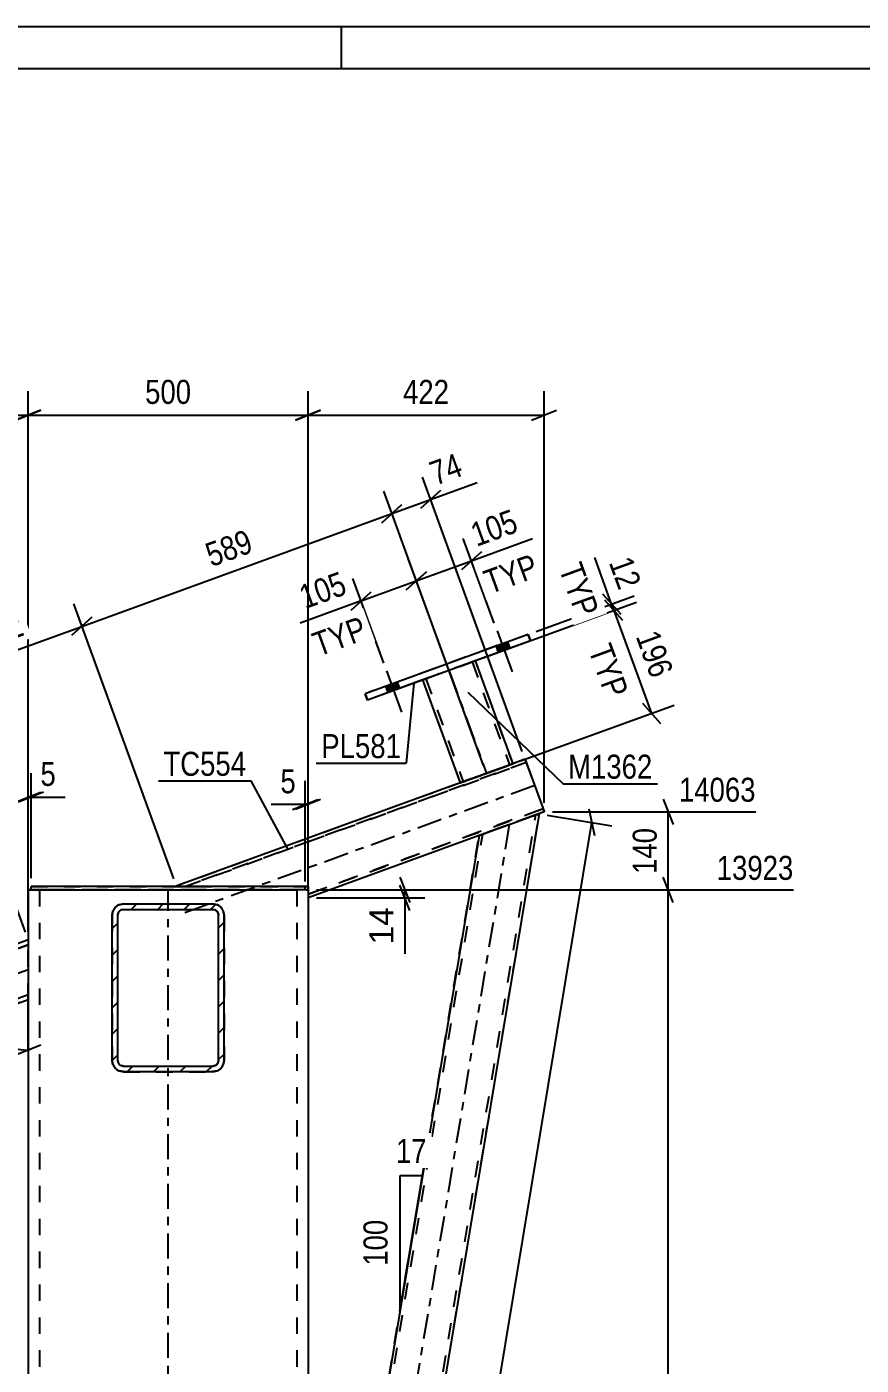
# Model space of a CAD drawing. Header units: millimetres. Extents: x 0 to 841, y 0 to 594.
# Drawn here: x 383.5 to 482.9, y 434.4 to 594 of the extents above; entities that cross this region are included whole.
import ezdxf

# ---------------------------------------------------------------- set-up
doc = ezdxf.new("R2010")
doc.units = ezdxf.units.MM
doc.linetypes.add('DXK_LINE_DOT2', pattern=[3.9198, 1.9599, -1.9599])
doc.linetypes.add('DXK_LINE_DOT3', pattern=[5.9187, 2.979, -0.9799, 0.9799, -0.9799])
doc.styles.add('Arial', font='arial.ttf', dxfattribs={"height": 0.2})
doc.styles.add('Arial Narrow', font='ARIALN.TTF', dxfattribs={"height": 0.2})

# ---------------------------------------------------------------- blocks, each defined once
blk = doc.blocks.new('Unknown-284869603-1134')
at = {"color": 5, "linetype": 'Continuous'}
for p, q in [((841, 594), (0, 594)), ((421, 589), (421, 594)), ((836, 589), (5, 589))]:
    blk.add_line(p, q, dxfattribs=at)
blk = doc.blocks.new('Part-284869603-3518 - 3512')
at = {"color": 7, "linetype": 'DXK_LINE_DOT2'}
for p, q in [((436.34, 518.19), (431.29, 516.36)), ((436.34, 518.19), (431.29, 516.36)), ((431.43, 516.41), (436.19, 518.14)), ((431.43, 516.41), (436.19, 518.14)), ((436.19, 518.14), (436.48, 518.25)), ((436.48, 518.25), (436.19, 518.14)), ((436.34, 518.19), (436.46, 518.24)), ((436.46, 518.24), (436.34, 518.19)), ((436.46, 518.24), (436.54, 518.27)), ((436.54, 518.27), (436.46, 518.24)), ((436.48, 518.25), (436.72, 518.34)), ((436.72, 518.33), (436.48, 518.25)), ((436.54, 518.27), (436.57, 518.28)), ((436.57, 518.28), (436.54, 518.27)), ((436.57, 518.28), (436.57, 518.28)), ((436.57, 518.28), (441.04, 506)), ((436.57, 518.28), (441.04, 506)), ((436.72, 518.34), (436.89, 518.4)), ((436.89, 518.39), (436.72, 518.33)), ((436.89, 518.4), (436.94, 518.42)), ((436.94, 518.42), (436.89, 518.39)), ((436.94, 518.42), (436.94, 518.42)), ((436.94, 518.42), (436.94, 518.41)), ((436.94, 518.42), (441.41, 506.13)), ((430.74, 516.16), (430.68, 516.14)), ((430.68, 516.14), (430.74, 516.16)), ((430.68, 516.14), (430.68, 516.14)), ((430.68, 516.14), (435.15, 503.85)), ((430.68, 516.14), (430.68, 516.13)), ((430.9, 516.22), (430.74, 516.16)), ((430.74, 516.16), (430.9, 516.22)), ((430.9, 516.22), (431.14, 516.31)), ((431.14, 516.3), (430.9, 516.22)), ((431.06, 516.27), (431.08, 516.28)), ((431.08, 516.28), (431.06, 516.27)), ((431.06, 516.27), (431.06, 516.27)), ((431.06, 516.27), (435.53, 503.99)), ((431.06, 516.27), (435.53, 503.99)), ((431.08, 516.28), (431.17, 516.31)), ((431.17, 516.31), (431.08, 516.28)), ((431.43, 516.41), (431.14, 516.3)), ((431.14, 516.31), (431.43, 516.41)), ((431.17, 516.31), (431.29, 516.36)), ((431.29, 516.36), (431.17, 516.31)), ((440.81, 505.91), (435.76, 504.07)), ((440.81, 505.91), (435.76, 504.07)), ((435.9, 504.13), (440.66, 505.86)), ((440.66, 505.86), (440.95, 505.96)), ((440.81, 505.91), (440.93, 505.96)), ((440.93, 505.96), (440.81, 505.91)), ((440.93, 505.96), (441.01, 505.99)), ((441.01, 505.98), (440.93, 505.96)), ((440.95, 505.96), (441.19, 506.05)), ((441.01, 505.99), (441.04, 506)), ((441.04, 506), (441.01, 505.98)), ((441.04, 506), (441.04, 506)), ((441.19, 506.05), (441.36, 506.11)), ((441.36, 506.11), (441.41, 506.13)), ((441.41, 506.13), (441.41, 506.13)), ((435.15, 503.85), (435.21, 503.87)), ((435.15, 503.85), (435.15, 503.85)), ((435.21, 503.87), (435.37, 503.93)), ((435.37, 503.93), (435.61, 504.02)), ((435.53, 503.99), (435.55, 504)), ((435.55, 504), (435.53, 503.99)), ((435.53, 503.99), (435.53, 503.99)), ((435.64, 504.03), (435.55, 504)), ((435.55, 504), (435.61, 504.02)), ((435.61, 504.02), (435.9, 504.13)), ((435.61, 504.02), (435.64, 504.03)), ((435.64, 504.03), (435.76, 504.07)), ((435.76, 504.07), (435.64, 504.03))]:
    blk.add_line(p, q, dxfattribs=at)
at = {"color": 7, "linetype": 'DXK_LINE_DOT3'}
blk.add_line((433.81, 517.28), (438.28, 504.99), dxfattribs=at)
at = {"color": 2, "linetype": 'Continuous'}
for p, q in [((436.94, 518.41), (441.41, 506.13)), ((430.68, 516.13), (435.15, 503.85)), ((435.9, 504.13), (440.66, 505.86)), ((440.95, 505.96), (440.66, 505.86)), ((441.19, 506.05), (440.95, 505.96)), ((441.36, 506.11), (441.19, 506.05)), ((441.41, 506.13), (441.36, 506.11)), ((435.21, 503.87), (435.15, 503.85)), ((435.37, 503.93), (435.21, 503.87)), ((435.61, 504.02), (435.37, 503.93)), ((435.9, 504.13), (435.61, 504.02))]:
    blk.add_line(p, q, dxfattribs=at)
blk = doc.blocks.new('Part-284869603-3651 - 3512')
at = {"color": 7, "linetype": 'DXK_LINE_DOT2'}
for p, q in [((393.79, 488.61), (393.69, 488.1)), ((394.36, 488.1), (394.41, 488.35)), ((394.41, 488.35), (394.41, 488.35)), ((395.03, 489.43), (394.52, 489.33)), ((394.77, 488.71), (395.03, 488.76)), ((395.03, 489.43), (405.69, 489.43)), ((395.03, 489.43), (395.03, 489.43)), ((395.03, 488.76), (395.03, 488.76)), ((395.03, 488.76), (405.69, 488.76)), ((405.69, 489.43), (405.69, 489.43)), ((406.2, 489.33), (405.69, 489.43)), ((405.69, 488.76), (405.69, 488.76)), ((405.69, 488.76), (405.95, 488.71)), ((406.31, 488.35), (406.31, 488.35)), ((406.31, 488.35), (406.36, 488.1)), ((407.03, 488.1), (406.93, 488.61)), ((393.69, 488.1), (393.69, 470.76)), ((394.36, 488.09), (394.36, 488.1)), ((394.36, 470.76), (394.36, 488.1)), ((406.36, 488.09), (406.36, 488.1)), ((406.36, 470.76), (406.36, 488.1)), ((407.03, 488.1), (407.03, 470.76)), ((393.69, 470.76), (393.79, 470.25)), ((394.36, 470.76), (394.36, 470.76)), ((394.41, 470.51), (394.36, 470.76)), ((406.36, 470.76), (406.31, 470.51)), ((406.36, 470.76), (406.36, 470.76)), ((406.93, 470.25), (407.03, 470.76)), ((393.79, 470.25), (393.79, 470.25)), ((394.52, 469.53), (395.03, 469.43)), ((395.03, 470.1), (394.77, 470.15)), ((395.03, 470.09), (395.03, 470.1)), ((395.03, 470.1), (405.69, 470.1)), ((395.03, 469.43), (405.69, 469.43)), ((395.03, 469.43), (395.03, 469.43)), ((405.95, 470.15), (405.69, 470.1)), ((405.69, 470.09), (405.69, 470.1)), ((405.69, 469.43), (406.2, 469.53)), ((405.69, 469.43), (405.69, 469.43)), ((406.93, 470.25), (406.93, 470.25))]:
    blk.add_line(p, q, dxfattribs=at)
at = {"color": 7, "linetype": 'DXK_LINE_DOT3'}
blk.add_line((400.36, 479.43), (400.36, 479.43), dxfattribs=at)
at = {"color": 7, "linetype": 'DXK_LINE_DOT2'}
for centre, radius, start, end in [((395.03, 488.1), 1.33, 112.5, 157.5), ((395.03, 488.1), 0.667, 112.5, 157.5), ((405.69, 488.1), 0.667, 22.5, 67.5), ((405.69, 488.1), 1.33, 22.5, 67.5), ((395.03, 470.76), 1.33, 202.5, 247.5), ((395.03, 470.76), 0.667, 202.5, 247.5), ((405.69, 470.76), 0.667, 292.5, 337.5), ((405.69, 470.76), 1.33, 292.5, 337.5)]:
    blk.add_arc(centre, radius, start, end, dxfattribs=at)
blk = doc.blocks.new('Part-284869603-3546 - 3512')
at = {"color": 2, "linetype": 'Continuous'}
for p, q in [((443.25, 521.56), (423.83, 514.49)), ((443.52, 520.81), (424.1, 513.74)), ((443.52, 520.81), (436.95, 518.41)), ((443.25, 521.56), (443.52, 520.81)), ((443.52, 520.81), (443.52, 520.81)), ((443.52, 520.81), (443.52, 520.81)), ((430.68, 516.13), (424.1, 513.74)), ((423.83, 514.49), (424.1, 513.74)), ((424.1, 513.74), (423.83, 514.49)), ((424.1, 513.74), (424.1, 513.74))]:
    blk.add_line(p, q, dxfattribs=at)
at = {"color": 7, "linetype": 'DXK_LINE_DOT2'}
for p, q in [((443.25, 521.56), (423.83, 514.49)), ((443.52, 520.81), (443.25, 521.56)), ((443.25, 521.56), (443.25, 521.56)), ((436.95, 518.41), (430.68, 516.13)), ((423.83, 514.49), (423.83, 514.49))]:
    blk.add_line(p, q, dxfattribs=at)
blk = doc.blocks.new('Part-284869603-3556 - 3512')
at = {"color": 2, "linetype": 'Continuous'}
for p, q in [((417.03, 334.57), (444.6, 500.2)), ((438.27, 497.9), (443.74, 499.89)), ((443.74, 499.89), (444.07, 500.01)), ((444.07, 500.01), (444.35, 500.11)), ((444.35, 500.11), (444.54, 500.18)), ((444.54, 500.18), (444.6, 500.2)), ((437.94, 497.78), (438.27, 497.9)), ((437.41, 497.58), (417.03, 375.16)), ((437.41, 497.58), (437.47, 497.61)), ((437.47, 497.61), (437.66, 497.68)), ((437.66, 497.68), (437.94, 497.78))]:
    blk.add_line(p, q, dxfattribs=at)
at = {"color": 7, "linetype": 'DXK_LINE_DOT2'}
for p, q in [((417.03, 334.57), (444.6, 500.2)), ((417.03, 337), (444.17, 500.04)), ((417.03, 337), (444.17, 500.04)), ((443.91, 499.95), (438.11, 497.84)), ((443.91, 499.95), (438.11, 497.84)), ((443.74, 499.89), (438.11, 497.84)), ((444.05, 500), (443.74, 499.89)), ((443.91, 499.95), (444.05, 500)), ((444.05, 500), (443.91, 499.95)), ((444.35, 500.11), (444.05, 500)), ((444.05, 500), (444.14, 500.03)), ((444.14, 500.03), (444.05, 500)), ((444.14, 500.03), (444.17, 500.04)), ((444.17, 500.04), (444.14, 500.03)), ((444.17, 500.04), (444.17, 500.04)), ((444.54, 500.18), (444.35, 500.11)), ((444.6, 500.2), (444.54, 500.18)), ((444.6, 500.2), (444.6, 500.2)), ((417.03, 372.72), (437.84, 497.74)), ((417.03, 372.72), (437.84, 497.74)), ((417.03, 375.16), (437.41, 497.58)), ((437.47, 497.61), (437.41, 497.58)), ((437.41, 497.58), (437.41, 497.58)), ((437.66, 497.67), (437.47, 497.61)), ((437.87, 497.75), (437.66, 497.67)), ((437.87, 497.75), (437.84, 497.74)), ((437.84, 497.74), (437.87, 497.75)), ((437.84, 497.74), (437.84, 497.74)), ((438.11, 497.84), (437.87, 497.75)), ((437.87, 497.75), (437.97, 497.79)), ((437.94, 497.78), (437.87, 497.75)), ((438.11, 497.84), (437.94, 497.78)), ((437.97, 497.79), (438.11, 497.84))]:
    blk.add_line(p, q, dxfattribs=at)
at = {"color": 7, "linetype": 'DXK_LINE_DOT3'}
blk.add_line((441.01, 498.89), (417.03, 354.86), dxfattribs=at)
blk = doc.blocks.new('Part-284869603-3580 - 3512')
at = {"linetype": 'Continuous'}
h = blk.add_hatch(dxfattribs=at)
h.set_pattern_fill('', scale=0.7, style=0, pattern_type=0)
h.set_pattern_definition([(45, (393.6933, 470.7713), (-1.57154, 1.57154), [])])
h.paths.add_polyline_path([(393.69, 488.1), (393.69, 470.77), (393.79, 470.26), (394.08, 469.83), (394.52, 469.54), (395.03, 469.44), (405.69, 469.44), (406.2, 469.54), (406.64, 469.83), (406.93, 470.26), (407.03, 470.77), (407.03, 488.1), (406.93, 488.61), (406.64, 489.05), (406.2, 489.34), (405.69, 489.44), (395.03, 489.44), (394.52, 489.34), (394.08, 489.05), (393.79, 488.61)])
h.paths.add_polyline_path([(394.56, 488.58), (394.77, 488.72), (395.03, 488.77), (405.69, 488.77), (405.95, 488.72), (406.16, 488.58), (406.31, 488.36), (406.36, 488.1), (406.36, 470.77), (406.31, 470.52), (406.16, 470.3), (405.95, 470.16), (405.69, 470.1), (395.03, 470.1), (394.77, 470.16), (394.56, 470.3), (394.41, 470.52), (394.36, 470.77), (394.36, 488.1), (394.41, 488.36)])
at = {"color": 7, "linetype": 'DXK_LINE_DOT2'}
for p, q in [((393.69, 488.1), (393.79, 488.61)), ((394.41, 488.36), (394.36, 488.1)), ((394.41, 488.36), (394.41, 488.36)), ((394.52, 489.33), (395.03, 489.44)), ((395.03, 489.44), (405.69, 489.44)), ((395.03, 489.44), (395.03, 489.44)), ((405.69, 489.44), (405.69, 489.44)), ((405.69, 489.44), (406.2, 489.33)), ((406.31, 488.36), (406.31, 488.36)), ((406.36, 488.1), (406.31, 488.36)), ((406.93, 488.61), (407.03, 488.1)), ((393.69, 488.1), (393.69, 470.77)), ((394.36, 488.1), (394.36, 488.1)), ((394.36, 470.77), (394.36, 488.1)), ((406.36, 488.1), (406.36, 488.1)), ((406.36, 470.77), (406.36, 488.1)), ((407.03, 488.1), (407.03, 470.77)), ((393.79, 470.26), (393.69, 470.77)), ((394.36, 470.77), (394.36, 470.77)), ((394.36, 470.77), (394.41, 470.51)), ((406.31, 470.51), (406.36, 470.77)), ((406.36, 470.77), (406.36, 470.77)), ((407.03, 470.77), (406.93, 470.26)), ((407.03, 470.77), (407.03, 470.77)), ((393.79, 470.26), (393.79, 470.26)), ((394.77, 470.15), (395.03, 470.1)), ((395.03, 470.1), (395.03, 470.1)), ((395.03, 470.1), (405.69, 470.1)), ((405.69, 470.1), (405.95, 470.15)), ((405.69, 470.1), (405.69, 470.1)), ((406.93, 470.26), (406.93, 470.26))]:
    blk.add_line(p, q, dxfattribs=at)
at = {"color": 2, "linetype": 'Continuous'}
for p, q in [((393.79, 488.61), (393.69, 488.1)), ((394.36, 488.1), (394.41, 488.36)), ((395.03, 489.44), (394.52, 489.34)), ((395.03, 488.77), (394.77, 488.72)), ((394.77, 488.72), (395.03, 488.77)), ((395.03, 489.44), (405.69, 489.44)), ((395.03, 488.77), (395.03, 488.77)), ((395.03, 488.77), (405.69, 488.77)), ((395.03, 488.77), (405.69, 488.77)), ((406.2, 489.34), (405.69, 489.44)), ((405.69, 488.77), (405.69, 488.77)), ((405.95, 488.72), (405.69, 488.77)), ((405.69, 488.77), (405.95, 488.72)), ((406.31, 488.36), (406.36, 488.1)), ((407.03, 488.1), (406.93, 488.61)), ((393.69, 470.77), (393.69, 488.1)), ((394.36, 470.77), (394.36, 488.1)), ((406.36, 470.77), (406.36, 488.1)), ((407.03, 470.77), (407.03, 488.1)), ((393.69, 470.77), (393.79, 470.26)), ((394.41, 470.52), (394.36, 470.77)), ((406.36, 470.77), (406.31, 470.52)), ((406.93, 470.26), (407.03, 470.77)), ((395.03, 469.44), (394.52, 469.54)), ((394.52, 469.54), (395.03, 469.44)), ((395.03, 470.1), (394.77, 470.16)), ((395.03, 470.1), (405.69, 470.1)), ((395.03, 469.44), (405.69, 469.44)), ((395.03, 469.44), (395.03, 469.44)), ((395.03, 469.44), (405.69, 469.44)), ((405.95, 470.16), (405.69, 470.1)), ((406.2, 469.54), (405.69, 469.44)), ((405.69, 469.44), (406.2, 469.54)), ((405.69, 469.44), (405.69, 469.44))]:
    blk.add_line(p, q, dxfattribs=at)
at = {"color": 7, "linetype": 'DXK_LINE_DOT3'}
blk.add_line((400.36, 479.44), (400.36, 479.44), dxfattribs=at)
at = {"color": 2, "linetype": 'Continuous'}
for centre, radius, start, end in [((395.03, 488.1), 1.33, 112.5, 157.5), ((395.03, 488.1), 0.667, 112.5, 157.5), ((395.03, 488.1), 0.667, 112.5, 157.5), ((405.69, 488.1), 0.667, 22.5, 67.5), ((405.69, 488.1), 0.667, 22.5, 67.5), ((405.69, 488.1), 1.33, 22.5, 67.5), ((395.03, 470.77), 1.33, 202.5, 247.5), ((395.03, 470.77), 1.33, 202.5, 247.5), ((395.03, 470.77), 0.667, 202.5, 247.5), ((405.69, 470.77), 0.667, 292.5, 337.5), ((405.69, 470.77), 1.33, 292.5, 337.5), ((405.69, 470.77), 1.33, 292.5, 337.5)]:
    blk.add_arc(centre, radius, start, end, dxfattribs=at)
at = {"color": 7, "linetype": 'DXK_LINE_DOT2'}
for centre, radius, start, end in [((395.03, 488.1), 1.33, 112.5, 157.5), ((405.69, 488.1), 1.33, 22.5, 67.5), ((395.03, 470.77), 0.667, 202.5, 247.5), ((405.69, 470.77), 0.667, 292.5, 337.5)]:
    blk.add_arc(centre, radius, start, end, dxfattribs=at)
blk = doc.blocks.new('Part-284869603-3585 - 3512')
at = {"color": 2, "linetype": 'Continuous'}
for p, q in [((416.69, 491.5), (384.03, 491.5)), ((384.03, 491.1), (384.03, 491.5)), ((416.69, 491.1), (416.69, 491.5)), ((384.03, 491.1), (385.14, 491.1)), ((416.69, 491.1), (415.58, 491.1))]:
    blk.add_line(p, q, dxfattribs=at)
at = {"color": 7, "linetype": 'DXK_LINE_DOT2'}
for p, q in [((384.03, 491.5), (416.69, 491.5)), ((416.69, 491.1), (384.03, 491.1)), ((384.03, 491.1), (384.03, 491.1)), ((384.03, 491.1), (384.03, 491.1)), ((415.58, 491.1), (385.14, 491.1)), ((416.69, 491.1), (416.69, 491.1)), ((416.69, 491.1), (416.69, 491.1))]:
    blk.add_line(p, q, dxfattribs=at)
blk = doc.blocks.new('Part-284869603-3601 - 3512')
at = {"color": 2, "linetype": 'Continuous'}
for p, q in [((383.69, 491.1), (383.69, 228.18)), ((383.69, 491.1), (383.9, 491.1)), ((383.9, 491.1), (384.03, 491.1)), ((385.14, 491.1), (385.34, 491.1)), ((385.34, 491.1), (386.36, 491.1)), ((386.36, 491.1), (414.36, 491.1)), ((414.36, 491.1), (415.38, 491.1)), ((415.58, 491.1), (415.38, 491.1)), ((416.82, 491.1), (416.69, 491.1)), ((416.82, 491.1), (417.03, 491.1)), ((417.03, 491.1), (417.03, 228.18))]:
    blk.add_line(p, q, dxfattribs=at)
at = {"color": 7, "linetype": 'DXK_LINE_DOT2'}
for p, q in [((383.9, 491.1), (383.69, 491.1)), ((384.47, 491.1), (383.9, 491.1)), ((384.03, 491.1), (384.47, 491.1)), ((385.34, 491.1), (384.47, 491.1)), ((384.47, 491.1), (385.14, 491.1)), ((385.03, 491.1), (385.03, 228.18)), ((385.13, 491.1), (385.03, 491.1)), ((385.03, 491.1), (385.13, 491.1)), ((385.42, 491.1), (385.13, 491.1)), ((385.13, 491.1), (385.42, 491.1)), ((386.36, 491.1), (385.34, 491.1)), ((385.85, 491.1), (385.42, 491.1)), ((385.42, 491.1), (385.85, 491.1)), ((386.36, 491.1), (385.85, 491.1)), ((385.85, 491.1), (386.36, 491.1)), ((386.36, 491.1), (414.36, 491.1)), ((386.36, 491.1), (414.36, 491.1)), ((386.36, 491.1), (414.36, 491.1)), ((414.87, 491.1), (414.36, 491.1)), ((414.36, 491.1), (414.87, 491.1)), ((415.38, 491.1), (414.36, 491.1)), ((415.3, 491.1), (414.87, 491.1)), ((414.87, 491.1), (415.3, 491.1)), ((415.59, 491.1), (415.3, 491.1)), ((415.3, 491.1), (415.59, 491.1)), ((416.25, 491.1), (415.38, 491.1)), ((416.25, 491.1), (415.58, 491.1)), ((415.69, 491.1), (415.59, 491.1)), ((415.59, 491.1), (415.69, 491.1)), ((415.69, 491.1), (415.69, 228.18)), ((416.69, 491.1), (416.25, 491.1)), ((416.82, 491.1), (416.25, 491.1)), ((417.03, 491.1), (416.82, 491.1))]:
    blk.add_line(p, q, dxfattribs=at)
at = {"color": 7, "linetype": 'DXK_LINE_DOT3'}
blk.add_line((400.36, 228.18), (400.36, 491.1), dxfattribs=at)
blk = doc.blocks.new('Bolt-284869603-3606 - 3512')
at = {"linetype": 'Continuous'}
for points in [[(440.81, 520.67), (439.43, 520.17), (439.7, 519.42), (441.08, 519.92)], [(427.65, 515.88), (426.27, 515.38), (426.55, 514.63), (427.92, 515.13)]]:
    blk.add_hatch(color=1, dxfattribs=at).paths.add_polyline_path(points)
at = {"color": 1, "linetype": 'Continuous'}
for p, q in [((439.55, 521.98), (441.33, 517.1)), ((440.81, 520.67), (441.08, 519.92)), ((439.43, 520.17), (439.7, 519.42)), ((426.39, 517.2), (428.17, 512.31)), ((427.65, 515.88), (427.92, 515.13)), ((426.27, 515.38), (426.55, 514.63))]:
    blk.add_line(p, q, dxfattribs=at)
blk = doc.blocks.new('Bolt-284869603-3607 - 3512')
at = {"linetype": 'Continuous'}
for points in [[(440.81, 520.67), (439.43, 520.17), (439.7, 519.42), (441.08, 519.92)], [(427.65, 515.88), (426.27, 515.38), (426.55, 514.63), (427.92, 515.13)]]:
    blk.add_hatch(color=1, dxfattribs=at).paths.add_polyline_path(points)
at = {"color": 1, "linetype": 'Continuous'}
for p, q in [((439.55, 521.99), (441.33, 517.1)), ((440.81, 520.67), (441.08, 519.92)), ((439.43, 520.17), (439.7, 519.42)), ((426.39, 517.2), (428.17, 512.31)), ((427.65, 515.88), (427.92, 515.13)), ((426.27, 515.38), (426.55, 514.63))]:
    blk.add_line(p, q, dxfattribs=at)
blk = doc.blocks.new('Part-284869603-3632 - 3512')
at = {"color": 7, "linetype": 'DXK_LINE_DOT2'}
for p, q in [((442.89, 506.67), (401.2, 491.5)), ((443.03, 506.3), (402.37, 491.5)), ((402.37, 491.5), (443.03, 506.3)), ((441.41, 506.14), (435.15, 503.86)), ((442.89, 506.67), (442.89, 506.67)), ((442.91, 506.62), (442.89, 506.67)), ((442.97, 506.45), (442.91, 506.62)), ((443.03, 506.3), (442.97, 506.45)), ((443.03, 506.3), (445, 500.87)), ((443.03, 506.3), (443.03, 506.3)), ((443.04, 506.27), (443.03, 506.3)), ((443.03, 506.3), (443.04, 506.27)), ((443.07, 506.19), (443.04, 506.27)), ((443.04, 506.27), (443.07, 506.19)), ((443.07, 506.19), (445, 500.89)), ((443.07, 506.19), (443.11, 506.06)), ((443.11, 506.06), (445, 500.89)), ((417.03, 490.59), (445.04, 500.78)), ((445.04, 500.78), (417.03, 490.59)), ((444.6, 500.2), (437.41, 497.58)), ((444.6, 500.2), (437.41, 497.58)), ((445, 500.89), (445.03, 500.81)), ((445.03, 500.81), (445, 500.89)), ((445.09, 500.63), (445, 500.87)), ((445.03, 500.81), (445.04, 500.78)), ((445.04, 500.78), (445.03, 500.81)), ((445.04, 500.78), (445.04, 500.78)), ((445.15, 500.47), (445.09, 500.63)), ((445.17, 500.41), (445.15, 500.47)), ((445.17, 500.41), (445.17, 500.41)), ((401.2, 491.5), (401.2, 491.5)), ((401.2, 491.5), (401.21, 491.5)), ((401.38, 491.5), (401.2, 491.5)), ((401.2, 491.5), (401.38, 491.5)), ((401.89, 491.5), (401.38, 491.5)), ((401.38, 491.5), (401.89, 491.5)), ((402.65, 491.5), (401.89, 491.5)), ((401.89, 491.5), (402.65, 491.5)), ((402.37, 491.5), (402.37, 491.5)), ((402.46, 491.5), (402.37, 491.5)), ((402.37, 491.5), (402.46, 491.5)), ((402.72, 491.5), (402.46, 491.5)), ((402.46, 491.5), (402.72, 491.5)), ((403.54, 491.5), (402.65, 491.5)), ((402.65, 491.5), (403.54, 491.5)), ((403.09, 491.5), (402.72, 491.5)), ((402.72, 491.5), (403.09, 491.5)), ((417.03, 491.5), (403.09, 491.5)), ((416.69, 491.5), (403.09, 491.5)), ((403.54, 491.5), (417.03, 491.5)), ((416.69, 491.5), (403.54, 491.5)), ((417.03, 490.69), (417.03, 490.69)), ((417.03, 490.69), (417.03, 490.23)), ((417.03, 490.59), (417.03, 490.59)), ((417.03, 490.23), (417.03, 490.16)), ((417.03, 490.23), (417.03, 490.16)), ((417.03, 490.16), (417.03, 490.16))]:
    blk.add_line(p, q, dxfattribs=at)
at = {"color": 2, "linetype": 'Continuous'}
for p, q in [((442.89, 506.67), (441.41, 506.14)), ((442.89, 506.67), (442.91, 506.62)), ((442.91, 506.62), (442.97, 506.45)), ((442.97, 506.45), (443.06, 506.21)), ((443.06, 506.21), (445, 500.87)), ((435.15, 503.86), (401.21, 491.5)), ((445.17, 500.41), (444.6, 500.2)), ((445.17, 500.41), (444.6, 500.2)), ((445, 500.87), (445.09, 500.63)), ((445.09, 500.63), (445.15, 500.47)), ((445.15, 500.47), (445.17, 500.41)), ((437.41, 497.58), (417.03, 490.16)), ((437.41, 497.58), (417.03, 490.16)), ((417.03, 491.5), (416.69, 491.5)), ((417.03, 491.5), (416.69, 491.5)), ((417.03, 491.5), (417.03, 490.69))]:
    blk.add_line(p, q, dxfattribs=at)
at = {"color": 7, "linetype": 'DXK_LINE_DOT3'}
blk.add_line((444.03, 503.54), (402.34, 488.37), dxfattribs=at)
blk = doc.blocks.new('Part-284869603-3650 - 3512')
at = {"color": 7, "linetype": 'DXK_LINE_DOT2'}
for p, q in [((383.69, 485.13), (349.24, 472.59)), ((383.69, 478.03), (383.69, 485.13)), ((349.42, 472.09), (383.69, 484.56)), ((383.69, 484.56), (349.42, 472.08)), ((351.34, 466.82), (383.69, 478.6)), ((383.69, 478.6), (351.34, 466.82)), ((361.41, 477.02), (355.15, 474.74)), ((349.24, 472.59), (349.24, 472.59)), ((349.24, 472.59), (349.27, 472.51)), ((349.27, 472.51), (349.24, 472.59)), ((349.27, 472.51), (349.34, 472.29)), ((349.34, 472.29), (349.27, 472.51)), ((349.34, 472.29), (349.46, 471.97)), ((349.46, 471.97), (349.34, 472.29)), ((349.42, 472.08), (349.42, 472.09)), ((349.42, 472.09), (349.43, 472.05)), ((349.43, 472.05), (349.42, 472.08)), ((349.53, 471.78), (349.43, 472.05)), ((349.43, 472.05), (349.47, 471.94)), ((349.46, 471.97), (351.29, 466.94)), ((349.46, 471.97), (351.32, 466.86)), ((349.47, 471.94), (349.53, 471.78)), ((349.53, 471.78), (351.22, 467.13)), ((349.53, 471.78), (351.22, 467.13)), ((351.22, 467.13), (351.32, 466.86)), ((351.28, 466.97), (351.22, 467.13)), ((351.32, 466.86), (351.28, 466.97)), ((351.41, 466.62), (351.29, 466.94)), ((351.32, 466.86), (351.34, 466.82)), ((351.34, 466.82), (351.32, 466.86)), ((351.32, 466.86), (351.41, 466.61)), ((351.34, 466.82), (351.34, 466.82)), ((351.49, 466.4), (351.41, 466.62)), ((351.41, 466.61), (351.49, 466.4)), ((351.49, 466.4), (351.52, 466.32)), ((351.52, 466.32), (351.49, 466.4)), ((351.52, 466.32), (351.52, 466.32)), ((351.52, 466.32), (351.52, 466.32))]:
    blk.add_line(p, q, dxfattribs=at)
at = {"color": 2, "linetype": 'Continuous'}
for p, q in [((383.69, 485.13), (361.41, 477.02)), ((351.52, 466.32), (383.69, 478.03)), ((351.52, 466.32), (383.69, 478.03)), ((355.15, 474.74), (349.24, 472.59))]:
    blk.add_line(p, q, dxfattribs=at)
at = {"color": 7, "linetype": 'DXK_LINE_DOT3'}
blk.add_line((383.69, 481.58), (350.38, 469.45), dxfattribs=at)
blk = doc.blocks.new('StraightDimension-284869603-11889 - 3512')
at = {"color": 7, "linetype": 'Continuous'}
for p, q in [((459.32, 501.91), (460.52, 498.91)), ((446.17, 500.41), (470.36, 500.41)), ((459.92, 491.1), (459.92, 500.41)), ((460.52, 489.6), (459.32, 492.6)), ((418.03, 491.1), (474.86, 491.1))]:
    blk.add_line(p, q, dxfattribs=at)
at = {"color": 0, "linetype": 'Continuous'}
blk.add_wipeout([(470.96, 501.01), (470.96, 505.21), (460.62, 505.21), (460.62, 501.01)], dxfattribs=at)
at = {"color": 0}
blk.add_wipeout([(459.17, 499.1), (454.97, 499.1), (454.97, 492.41), (459.17, 492.41)], dxfattribs=at)
at = {"color": 3, "linetype": 'Continuous', "style": 'Arial Narrow'}
blk.add_text('14063', height=2.863, dxfattribs=at).set_placement((461.22, 501.61))
at = {"color": 3, "style": 'Arial Narrow'}
blk.add_text('140', height=2.863, rotation=90.0002, dxfattribs=at).set_placement((458.57, 493.01))
blk = doc.blocks.new('StraightDimension-284869603-11830 - 3512')
at = {"color": 7, "linetype": 'Continuous'}
for p, q in [((383.69, 486.13), (383.69, 550.54)), ((417.03, 491.23), (417.03, 550.54)), ((385.19, 548.29), (382.19, 547.09)), ((383.69, 547.69), (417.03, 547.69)), ((415.53, 547.09), (418.53, 548.29))]:
    blk.add_line(p, q, dxfattribs=at)
at = {"color": 0}
blk.add_wipeout([(403.7, 548.44), (403.7, 552.64), (397.02, 552.64), (397.02, 548.44)], dxfattribs=at)
at = {"color": 3, "style": 'Arial Narrow'}
blk.add_text('500', height=2.863, dxfattribs=at).set_placement((397.62, 549.04))
blk = doc.blocks.new('StraightDimension-284869603-11831 - 3512')
at = {"color": 7, "linetype": 'Continuous'}
for p, q in [((349.24, 473.59), (349.24, 550.54)), ((383.69, 486.13), (383.69, 550.54)), ((350.74, 548.29), (347.74, 547.09)), ((349.24, 547.69), (383.69, 547.69)), ((382.19, 547.09), (385.19, 548.29))]:
    blk.add_line(p, q, dxfattribs=at)
at = {"color": 0}
blk.add_wipeout([(369.81, 548.44), (369.81, 552.64), (363.12, 552.64), (363.12, 548.44)], dxfattribs=at)
at = {"color": 3, "style": 'Arial Narrow'}
blk.add_text('517', height=2.863, dxfattribs=at).set_placement((363.72, 549.04))
blk = doc.blocks.new('StraightDimension-284869603-11945 - 3512')
at = {"color": 7, "linetype": 'Continuous'}
for p, q in [((442.55, 507.61), (430.65, 540.32)), ((437.94, 505.93), (426.04, 538.64)), ((432.83, 538.72), (430.42, 536.56)), ((425.81, 534.88), (428.22, 537.04)), ((427.01, 535.96), (431.62, 537.64))]:
    blk.add_line(p, q, dxfattribs=at)
at = {"color": 0}
blk.add_wipeout([(436.42, 540.18), (434.99, 544.13), (430.42, 542.47), (431.86, 538.52)], dxfattribs=at)
at = {"color": 7, "linetype": 'Continuous'}
blk.add_line((431.62, 537.64), (437.17, 539.66), dxfattribs=at)
blk.add_line((431.62, 537.64), (437.17, 539.66), dxfattribs=at)
at = {"color": 3, "style": 'Arial Narrow'}
blk.add_text('74', height=2.863, rotation=20.002, dxfattribs=at).set_placement((432.22, 539.29))
blk = doc.blocks.new('StraightDimension-284869603-11890 - 3512')
at = {"color": 7, "linetype": 'Continuous'}
for p, q in [((460.52, 489.6), (459.32, 492.6)), ((418.03, 491.1), (474.86, 491.1)), ((459.92, 334.57), (459.92, 491.1))]:
    blk.add_line(p, q, dxfattribs=at)
at = {"color": 0, "linetype": 'Continuous'}
blk.add_wipeout([(475.46, 491.7), (475.46, 495.9), (465.12, 495.9), (465.12, 491.7)], dxfattribs=at)
at = {"color": 3, "linetype": 'Continuous', "style": 'Arial Narrow'}
blk.add_text('13923', height=2.863, dxfattribs=at).set_placement((465.72, 492.3))
blk = doc.blocks.new('StraightDimension-284869603-11929 - 3512')
at = {"color": 7, "linetype": 'Continuous'}
for p, q in [((383.69, 492.1), (383.69, 505)), ((384.03, 492.5), (384.03, 505)), ((382.19, 501.55), (385.19, 502.75)), ((385.53, 502.75), (382.53, 501.55)), ((383.69, 502.15), (384.03, 502.15))]:
    blk.add_line(p, q, dxfattribs=at)
at = {"color": 0}
blk.add_wipeout([(387.58, 502.9), (387.58, 507.1), (384.55, 507.1), (384.55, 502.9)], dxfattribs=at)
at = {"color": 7, "linetype": 'Continuous'}
blk.add_line((384.03, 502.15), (388.1, 502.15), dxfattribs=at)
blk.add_line((384.03, 502.15), (388.1, 502.15), dxfattribs=at)
at = {"color": 3, "style": 'Arial Narrow'}
blk.add_text('5', height=2.86, dxfattribs=at).set_placement((385.15, 503.5))
blk = doc.blocks.new('StraightDimension-284869603-11936 - 3512')
at = {"color": 7, "linetype": 'Continuous'}
for p, q in [((416.69, 492.1), (416.69, 504.12)), ((417.03, 492.1), (417.03, 504.12)), ((415.19, 500.67), (418.19, 501.87)), ((418.53, 501.87), (415.53, 500.67)), ((416.69, 501.27), (417.03, 501.27))]:
    blk.add_line(p, q, dxfattribs=at)
at = {"color": 0}
blk.add_wipeout([(416.17, 502.02), (416.17, 506.22), (413.14, 506.22), (413.14, 502.02)], dxfattribs=at)
at = {"color": 7, "linetype": 'Continuous'}
blk.add_line((416.69, 501.27), (412.62, 501.27), dxfattribs=at)
blk.add_line((416.69, 501.27), (412.62, 501.27), dxfattribs=at)
at = {"color": 3, "style": 'Arial Narrow'}
blk.add_text('5', height=2.86, dxfattribs=at).set_placement((413.74, 502.62))
blk = doc.blocks.new('StraightDimension-284869603-11946 - 3512')
at = {"color": 7, "linetype": 'Continuous'}
for p, q in [((437.94, 505.93), (426.04, 538.64)), ((425.81, 534.88), (428.22, 537.04)), ((390.09, 522.52), (427.01, 535.96)), ((401.04, 492.44), (389.11, 525.2)), ((391.29, 523.6), (388.89, 521.45))]:
    blk.add_line(p, q, dxfattribs=at)
at = {"color": 0}
blk.add_wipeout([(411.43, 531.09), (410, 535.04), (403.72, 532.75), (405.15, 528.8)], dxfattribs=at)
at = {"color": 3, "style": 'Arial Narrow'}
blk.add_text('589', height=2.863, rotation=20.002, dxfattribs=at).set_placement((405.51, 529.57))
blk = doc.blocks.new('StraightDimension-284869603-11947 - 3512')
at = {"color": 7, "linetype": 'Continuous'}
for p, q in [((401.04, 492.44), (389.11, 525.2)), ((388.89, 521.45), (391.29, 523.6)), ((372.42, 516.09), (390.09, 522.52)), ((383.35, 486.07), (371.45, 518.77)), ((373.63, 517.17), (371.22, 515.02))]:
    blk.add_line(p, q, dxfattribs=at)
at = {"color": 0}
blk.add_wipeout([(384.14, 521.16), (382.7, 525.1), (376.42, 522.82), (377.86, 518.87)], dxfattribs=at)
at = {"color": 3, "style": 'Arial Narrow'}
blk.add_text('282', height=2.863, rotation=20.002, dxfattribs=at).set_placement((378.22, 519.64))
blk = doc.blocks.new('StraightDimension-284869603-12006 - 3512')
at = {"color": 7, "linetype": 'Continuous'}
for p, q in [((437.88, 518.76), (456.16, 525.41)), ((454.55, 523.23), (452.4, 525.64)), ((453.48, 524.43), (457.95, 512.15)), ((442.35, 506.47), (460.63, 513.12)), ((456.87, 513.35), (459.02, 510.95))]:
    blk.add_line(p, q, dxfattribs=at)
at = {"color": 0}
blk.add_wipeout([(457.56, 515.41), (461.51, 516.84), (459.22, 523.12), (455.27, 521.69)], dxfattribs=at)
at = {"color": 0, "linetype": 'Continuous'}
blk.add_wipeout([(452.22, 512.98), (456.16, 514.42), (453.57, 521.55), (449.62, 520.11)], dxfattribs=at)
at = {"color": 3, "style": 'Arial Narrow'}
blk.add_text('196', height=2.863, rotation=-69.9983, dxfattribs=at).set_placement((456.04, 521.33))
at = {"color": 3, "linetype": 'Continuous', "style": 'Arial Narrow'}
blk.add_text('TYP', height=2.863, rotation=-69.9983, dxfattribs=at).set_placement((450.39, 519.75))
blk = doc.blocks.new('StraightDimension-284869603-12007 - 3512')
at = {"color": 7, "linetype": 'Continuous'}
for p, q in [((437.88, 518.76), (456.16, 525.41)), ((444.19, 521.9), (455.88, 526.16)), ((452.13, 526.39), (454.28, 523.98)), ((454.55, 523.23), (452.4, 525.64)), ((453.2, 525.18), (453.48, 524.43))]:
    blk.add_line(p, q, dxfattribs=at)
at = {"color": 0}
blk.add_wipeout([(453.73, 525.93), (457.68, 527.37), (456.02, 531.93), (452.07, 530.5)], dxfattribs=at)
at = {"color": 7, "linetype": 'Continuous'}
blk.add_line((453.2, 525.18), (451.18, 530.73), dxfattribs=at)
at = {"color": 0, "linetype": 'Continuous'}
blk.add_wipeout([(448.7, 522.65), (452.65, 524.08), (450.05, 531.22), (446.1, 529.78)], dxfattribs=at)
at = {"color": 7, "linetype": 'Continuous'}
blk.add_line((453.2, 525.18), (451.18, 530.73), dxfattribs=at)
at = {"color": 3, "linetype": 'Continuous', "style": 'Arial Narrow'}
blk.add_text('TYP', height=2.863, rotation=-69.9983, dxfattribs=at).set_placement((446.87, 529.42))
at = {"color": 3, "style": 'Arial Narrow'}
blk.add_text('12', height=2.863, rotation=-69.9983, dxfattribs=at).set_placement((452.84, 530.14))
blk = doc.blocks.new('StraightDimension-284869603-12048 - 3512')
at = {"color": 7, "linetype": 'Continuous'}
for p, q in [((439.2, 522.92), (435.53, 533.01)), ((437.71, 531.41), (435.3, 529.26)), ((433.47, 518.22), (428.95, 530.62)), ((429.93, 527.94), (436.51, 530.34)), ((428.73, 526.86), (431.13, 529.02))]:
    blk.add_line(p, q, dxfattribs=at)
at = {"color": 0}
blk.add_wipeout([(443.03, 533.51), (441.59, 537.45), (435.31, 535.17), (436.74, 531.22)], dxfattribs=at)
at = {"color": 7, "linetype": 'Continuous'}
blk.add_line((436.51, 530.34), (443.77, 532.98), dxfattribs=at)
at = {"color": 0, "linetype": 'Continuous'}
blk.add_wipeout([(445.45, 528.16), (444.01, 532.11), (436.88, 529.51), (438.32, 525.57)], dxfattribs=at)
at = {"color": 7, "linetype": 'Continuous'}
blk.add_line((436.51, 530.34), (443.77, 532.98), dxfattribs=at)
at = {"color": 3, "style": 'Arial Narrow'}
blk.add_text('105', height=2.863, rotation=20.002, dxfattribs=at).set_placement((437.1, 531.99))
at = {"color": 3, "linetype": 'Continuous', "style": 'Arial Narrow'}
blk.add_text('TYP', height=2.863, rotation=20.002, dxfattribs=at).set_placement((438.68, 526.34))
blk = doc.blocks.new('StraightDimension-284869603-12049 - 3512')
at = {"color": 7, "linetype": 'Continuous'}
for p, q in [((433.47, 518.22), (428.95, 530.62)), ((426.05, 518.14), (422.38, 528.23)), ((431.13, 529.02), (428.73, 526.86)), ((422.15, 524.47), (424.56, 526.62)), ((423.35, 525.55), (429.93, 527.94))]:
    blk.add_line(p, q, dxfattribs=at)
at = {"color": 0}
blk.add_wipeout([(422.6, 526.07), (421.17, 530.02), (414.88, 527.73), (416.32, 523.79)], dxfattribs=at)
at = {"color": 7, "linetype": 'Continuous'}
blk.add_line((423.35, 525.55), (416.08, 522.9), dxfattribs=at)
at = {"color": 0, "linetype": 'Continuous'}
blk.add_wipeout([(425.03, 520.73), (423.59, 524.68), (416.46, 522.08), (417.9, 518.13)], dxfattribs=at)
at = {"color": 7, "linetype": 'Continuous'}
blk.add_line((423.35, 525.55), (416.08, 522.9), dxfattribs=at)
at = {"color": 3, "style": 'Arial Narrow'}
blk.add_text('105', height=2.863, rotation=20.002, dxfattribs=at).set_placement((416.68, 524.56))
at = {"color": 3, "linetype": 'Continuous', "style": 'Arial Narrow'}
blk.add_text('TYP', height=2.863, rotation=20.002, dxfattribs=at).set_placement((418.26, 518.9))
blk = doc.blocks.new('AngleDimension-284869603-12114 - 3512')
at = {"color": 7, "linetype": 'Continuous'}
for p, q in [((428, 457.04), (430.66, 457.04)), ((428, 441.06), (430.66, 457.04)), ((428, 441.06), (428, 457.04)), ((429.28, 448.74), (430.66, 457.04))]:
    blk.add_line(p, q, dxfattribs=at)
at = {"color": 0}
for points in [[(431.76, 457.94), (431.76, 462.14), (426.9, 462.14), (426.9, 457.94)], [(427.1, 452.39), (422.9, 452.39), (422.9, 445.7), (427.1, 445.7)]]:
    blk.add_wipeout(points, dxfattribs=at)
at = {"color": 3, "style": 'Arial Narrow'}
blk.add_text('17', height=2.863, dxfattribs=at).set_placement((427.5, 458.54))
blk.add_text('100', height=2.863, rotation=90.0002, dxfattribs=at).set_placement((426.5, 446.3))
blk = doc.blocks.new('AngleDimension-284869603-12159 - 3512')
at = {"color": 7, "linetype": 'Continuous'}
for p, q in [((376.96, 477.17), (379.11, 474.76)), ((378.03, 475.97), (383.69, 478.03)), ((382.75, 477.69), (378.03, 475.97)), ((383.69, 472.01), (383.69, 478.03)), ((385.19, 472.61), (382.19, 471.41))]:
    blk.add_line(p, q, dxfattribs=at)
blk.add_arc((383.69, 478.03), 6.02, 200, 270, dxfattribs=at)
at = {"color": 0}
blk.add_wipeout([(379.96, 467.06), (382.37, 470.5), (377.08, 474.21), (374.67, 470.77)], dxfattribs=at)
at = {"color": 3, "style": 'Arial Narrow'}
blk.add_text('70°', height=2.863, rotation=-35.002, dxfattribs=at).set_placement((375.5, 470.92))
blk = doc.blocks.new('StraightDimension-284869603-16908 - 3512')
at = {"color": 7, "linetype": 'Continuous'}
for p, q in [((427.96, 492.6), (429.16, 489.6)), ((429.16, 488.66), (427.96, 491.66)), ((418.03, 491.1), (430.96, 491.1)), ((418.03, 490.16), (430.96, 490.16)), ((428.56, 490.16), (428.56, 491.1))]:
    blk.add_line(p, q, dxfattribs=at)
at = {"color": 0}
blk.add_wipeout([(427.81, 489.64), (423.61, 489.64), (423.61, 483.99), (427.81, 483.99)], dxfattribs=at)
at = {"color": 7, "linetype": 'Continuous'}
blk.add_line((428.56, 490.16), (428.56, 483.47), dxfattribs=at)
blk.add_line((428.56, 490.16), (428.56, 483.47), dxfattribs=at)
at = {"color": 3, "style": 'Arial'}
blk.add_text('14', height=2.865, rotation=90.0002, dxfattribs=at).set_placement((427.21, 484.59))
blk = doc.blocks.new('StraightDimension-284869603-17975 - 3512')
at = {"color": 7, "linetype": 'Continuous'}
for p, q in [((417.03, 491.23), (417.03, 550.54)), ((445.15, 501.47), (445.15, 550.54)), ((418.53, 548.29), (415.53, 547.09)), ((417.03, 547.69), (445.15, 547.69)), ((443.65, 547.09), (446.65, 548.29))]:
    blk.add_line(p, q, dxfattribs=at)
at = {"color": 0}
blk.add_wipeout([(434.43, 548.44), (434.43, 552.64), (427.75, 552.64), (427.75, 548.44)], dxfattribs=at)
at = {"color": 3, "style": 'Arial Narrow'}
blk.add_text('422', height=2.863, dxfattribs=at).set_placement((428.35, 549.04))
blk = doc.blocks.new('StraightDimension-284869603-19413 - 3512')
at = {"color": 7, "linetype": 'Continuous'}
for p, q in [((445.52, 500.01), (453.22, 498.73)), ((451.2, 497.55), (450.51, 500.71)), ((423.35, 333.52), (450.86, 499.13))]:
    blk.add_line(p, q, dxfattribs=at)
blk = doc.blocks.new('Mark-284869603-12028 - 3512')
at = {"color": 0}
blk.add_wipeout([(428.11, 506.81), (428.11, 509.81), (418.61, 509.81), (418.61, 506.81)], dxfattribs=at)
blk.add_wipeout([(428.11, 506.81), (428.11, 509.81), (418.61, 509.81), (418.61, 506.81)], dxfattribs=at)
at = {"color": 30, "linetype": 'Continuous'}
for p in [(429.65, 515.76), (418.01, 506.21)]:
    blk.add_line(p, (428.71, 506.21), dxfattribs=at)
at = {"color": 3, "style": 'Arial Narrow'}
blk.add_text('PL581', height=2.863, dxfattribs=at).set_placement((418.61, 506.81))
blk = doc.blocks.new('Mark-284869603-12025 - 3512')
at = {"color": 0}
blk.add_wipeout([(458.07, 504.36), (458.07, 507.36), (448.01, 507.36), (448.01, 504.36)], dxfattribs=at)
blk.add_wipeout([(458.07, 504.36), (458.07, 507.36), (448.01, 507.36), (448.01, 504.36)], dxfattribs=at)
at = {"color": 30, "linetype": 'Continuous'}
for p, q in [((436.05, 514.66), (447.41, 503.76)), ((447.41, 503.76), (458.67, 503.76))]:
    blk.add_line(p, q, dxfattribs=at)
at = {"color": 3, "style": 'Arial Narrow'}
blk.add_text('M1362', height=2.863, dxfattribs=at).set_placement((448.01, 504.36))
blk = doc.blocks.new('Mark-284869603-12107 - 3512')
at = {"color": 0}
blk.add_wipeout([(409.67, 504.7), (409.67, 507.7), (399.8, 507.7), (399.8, 504.7)], dxfattribs=at)
blk.add_wipeout([(409.67, 504.7), (409.67, 507.7), (399.8, 507.7), (399.8, 504.7)], dxfattribs=at)
at = {"color": 30, "linetype": 'Continuous'}
for p in [(399.2, 504.1), (414.71, 495.85)]:
    blk.add_line(p, (410.27, 504.1), dxfattribs=at)
at = {"color": 3, "style": 'Arial Narrow'}
blk.add_text('TC554', height=2.863, dxfattribs=at).set_placement((399.8, 504.7))

msp = doc.modelspace()

# ---------------------------------------------------------------- block references
for name in ['Unknown-284869603-1134', 'Bolt-284869603-3607 - 3512', 'Bolt-284869603-3606 - 3512', 'Part-284869603-3546 - 3512', 'Part-284869603-3518 - 3512', 'Part-284869603-3632 - 3512', 'Part-284869603-3556 - 3512', 'Part-284869603-3585 - 3512', 'Part-284869603-3601 - 3512', 'Part-284869603-3580 - 3512', 'Part-284869603-3651 - 3512', 'Part-284869603-3650 - 3512']:
    msp.add_blockref(name, (0, 0))

# ---------------------------------------------------------------- next in the draw order: block references
msp.add_blockref('StraightDimension-284869603-11889 - 3512', (0, 0))

# ---------------------------------------------------------------- next in the draw order: block references
for name in ['StraightDimension-284869603-11830 - 3512', 'StraightDimension-284869603-11945 - 3512']:
    msp.add_blockref(name, (0, 0))

# ---------------------------------------------------------------- next in the draw order: block references
for name in ['StraightDimension-284869603-11831 - 3512', 'StraightDimension-284869603-11890 - 3512']:
    msp.add_blockref(name, (0, 0))

# ---------------------------------------------------------------- next in the draw order: block references
for name in ['StraightDimension-284869603-11929 - 3512', 'StraightDimension-284869603-11936 - 3512', 'AngleDimension-284869603-12159 - 3512', 'AngleDimension-284869603-12114 - 3512']:
    msp.add_blockref(name, (0, 0))

# ---------------------------------------------------------------- next in the draw order: block references
msp.add_blockref('StraightDimension-284869603-11946 - 3512', (0, 0))

# ---------------------------------------------------------------- next in the draw order: block references
for name in ['StraightDimension-284869603-11947 - 3512', 'StraightDimension-284869603-12006 - 3512', 'StraightDimension-284869603-16908 - 3512']:
    msp.add_blockref(name, (0, 0))

# ---------------------------------------------------------------- next in the draw order: block references
for name in ['StraightDimension-284869603-12007 - 3512', 'Mark-284869603-12107 - 3512']:
    msp.add_blockref(name, (0, 0))

# ---------------------------------------------------------------- next in the draw order: block references
msp.add_blockref('StraightDimension-284869603-12048 - 3512', (0, 0))

# ---------------------------------------------------------------- next in the draw order: block references
msp.add_blockref('StraightDimension-284869603-12049 - 3512', (0, 0))

# ---------------------------------------------------------------- next in the draw order: block references
msp.add_blockref('StraightDimension-284869603-17975 - 3512', (0, 0))

# ---------------------------------------------------------------- next in the draw order: block references
for name in ['Mark-284869603-12028 - 3512', 'Mark-284869603-12025 - 3512', 'StraightDimension-284869603-19413 - 3512']:
    msp.add_blockref(name, (0, 0))

doc.saveas('drawing.dxf')
